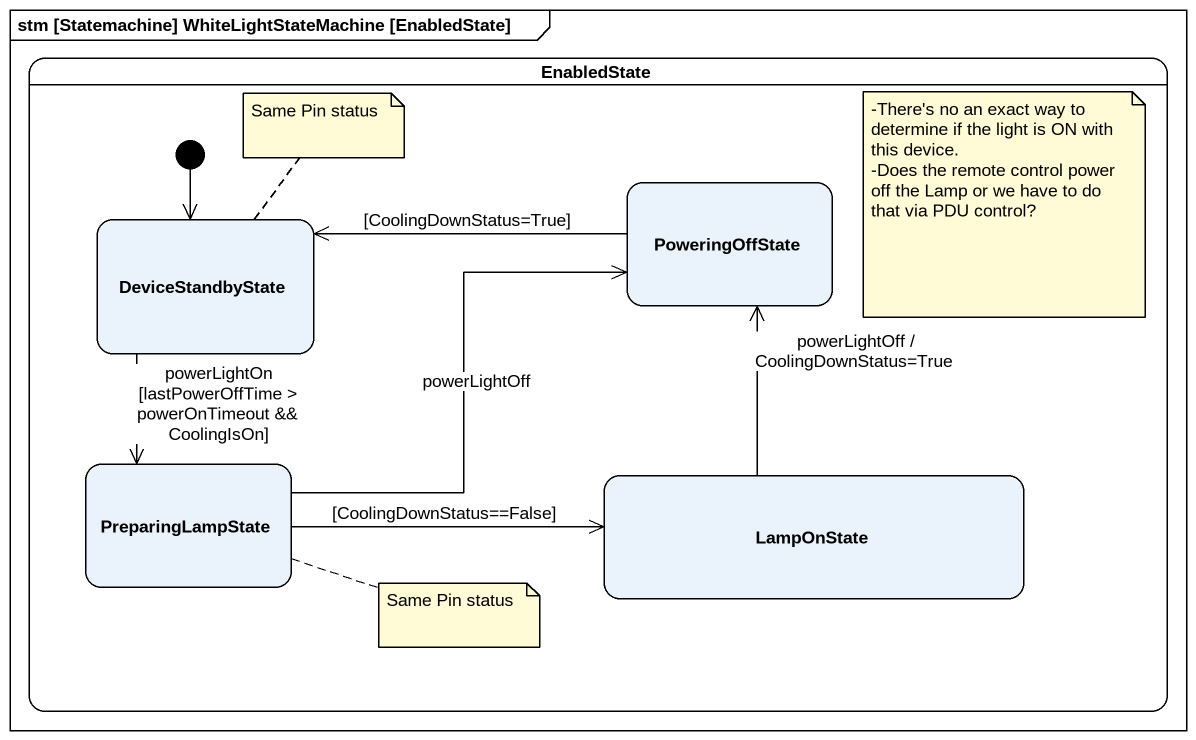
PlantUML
@startuml
mainframe stm [Statemachine] WhiteLightStateMachine [EnabledState]
hide empty description
state EnabledState {
  state DeviceStandbyState
  state PoweringOffState
  state PreparingLampState
  state LampOnState
  [*] --> DeviceStandbyState
}
DeviceStandbyState --> PreparingLampState : powerLightOn [lastPowerOffTime > powerOnTimeout && CoolingIsOn]
PoweringOffState -left-> DeviceStandbyState : [CoolingDownStatus=True]
PreparingLampState -right-> PoweringOffState : powerLightOff
PreparingLampState -right-> LampOnState : [CoolingDownStatus==False]
LampOnState -up-> PoweringOffState : powerLightOff / CoolingDownStatus=True
note top of DeviceStandbyState : Same Pin status
note as N2
  -There's no an exact way to determine if the light is ON with this device.
  -Does the remote control power off the Lamp or we have to do that via PDU control?
end note
note right of PreparingLampState : Same Pin status
@enduml
